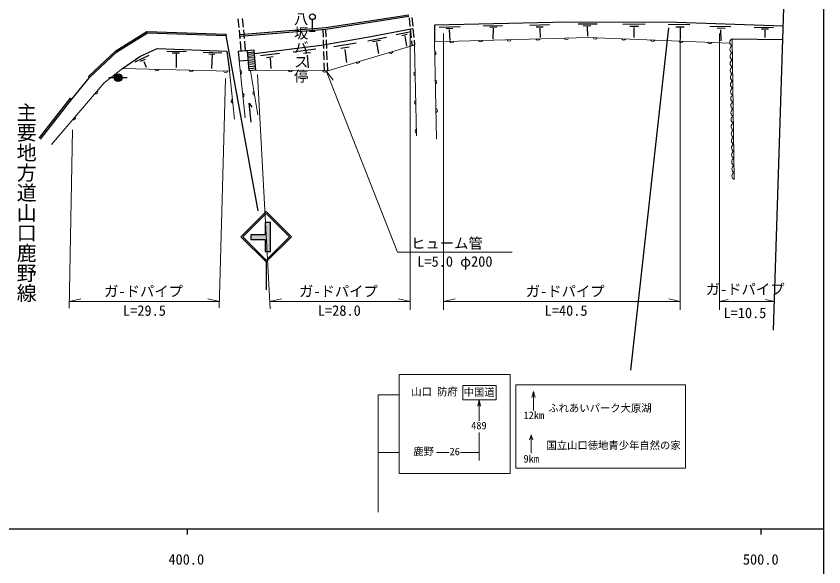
# Model space of a CAD drawing. Units: millimetres, scale not verified. Extents: x 40000 to 680000, y 20000 to 380000.
# Drawn here: x 438180 to 579000, y 198357 to 294434 of the extents above; entities that cross this region are included whole.
import ezdxf
from ezdxf.enums import TextEntityAlignment as Align

# ---------------------------------------------------------------- set-up
doc = ezdxf.new("R2010")
doc.units = ezdxf.units.MM
doc.header["$LTSCALE"] = 1000
for name, color, linetype, lineweight in [('M-BGD', 7, 'Continuous', 25), ('M-BMK-SRVR', 3, 'Continuous', 25), ('M-STR-HTXT', 7, 'Continuous', 13), ('M-STR-STRC', 7, 'Continuous', 25), ('M-TTL-BAND', 7, 'Continuous', 25)]:
    doc.layers.add(name, color=color, linetype=linetype, lineweight=lineweight)
doc.styles.add('@ＭＳ ゴシック', font='')
doc.styles.add('ＭＳ ゴシック', font='')
doc.styles.add('ＭＳ 明朝', font='')
doc.styles.get('@ＭＳ ゴシック').set_extended_font_data('@MS Gothic')
doc.styles.get('ＭＳ ゴシック').set_extended_font_data('MS Gothic')
doc.styles.get('ＭＳ 明朝').set_extended_font_data('MS Mincho')

msp = doc.modelspace()

# ---------------------------------------------------------------- hatches: boundary and pattern name
at = {"layer": 'M-BGD'}
msp.add_hatch(color=256, dxfattribs=at).paths.add_polyline_path([(456632, 283694, 0.97359), (455267, 283731, 0.01338), (455266, 283694, 1)])
at = {"layer": 'M-STR-STRC'}
for points in [[(481575, 253379), (481575, 255483), (479077, 255483), (479077, 256307), (481611, 256307), (481611, 258429), (482525, 258429), (482525, 253379)], [(481575, 253379), (481575, 255483), (479077, 255483), (479077, 256307), (481611, 256307), (481611, 258429), (482525, 258429), (482525, 253379)], [(481575, 253379), (481575, 255483), (479077, 255483), (479077, 256307), (481611, 256307), (481611, 258429), (482525, 258429), (482525, 253379)], [(481575, 253379), (481575, 255483), (479077, 255483), (479077, 256307), (481611, 256307), (481611, 258429), (482525, 258429), (482525, 253379)], [(481575, 253379), (481575, 255483), (479077, 255483), (479077, 256307), (481611, 256307), (481611, 258429), (482525, 258429), (482525, 253379)], [(482525, 258429), (481611, 258429), (481611, 256307), (479077, 256307), (479077, 255483), (481575, 255483), (481575, 253379), (482525, 253379)]]:
    msp.add_hatch(color=256, dxfattribs=at).paths.add_polyline_path(points)

# ---------------------------------------------------------------- linework, layer by layer
at = {"layer": 'M-BGD'}
for p, q in [((492158, 292436), (506636, 294656)), ((492187, 292187), (506661, 294407)), ((477046, 292471), (476908, 293965)), ((477809, 292535), (477671, 294029)), ((489827, 291833), (489827, 293833)), ((506688, 294135), (506838, 292643)), ((507162, 294203), (507314, 292711)), ((534323, 293368), (511127, 292865)), ((527724, 292872), (531143, 293003)), ((553397, 293302), (534323, 293368)), ((536175, 293090), (539488, 293077)), ((543971, 293051), (547824, 293077)), ((551847, 293024), (555633, 292972)), ((571885, 292695), (553397, 293302)), ((455577, 288406), (460988, 291772)), ((455730, 288207), (461055, 291520)), ((460988, 291772), (474810, 291287)), ((461055, 291520), (474801, 291037)), ((477231, 290479), (477093, 291973)), ((477163, 291212), (492158, 292436)), ((477186, 290963), (492187, 292187)), ((477993, 290544), (477855, 292037)), ((489327, 291833), (490327, 291833)), ((491756, 290782), (491711, 292148)), ((492247, 290799), (492187, 292187)), ((507365, 292213), (499378, 290688)), ((504418, 291249), (507074, 291766)), ((506887, 292145), (507037, 290653)), ((507365, 292214), (507517, 290721)), ((511127, 292865), (511095, 289946)), ((511916, 292523), (515598, 292628)), ((513124, 292297), (514305, 292361)), ((513662, 292133), (513790, 290195)), ((519593, 292745), (522982, 292819)), ((520756, 292513), (522009, 292556)), ((521326, 292346), (521317, 290400)), ((528855, 292565), (530073, 292574)), ((529468, 292364), (529556, 290707)), ((537056, 292748), (538371, 292775)), ((537739, 292604), (537779, 290921)), ((545181, 292682), (545339, 292682)), ((545339, 292682), (546693, 292709)), ((545852, 292459), (545878, 290710)), ((553201, 292590), (554621, 292590)), ((553937, 292367), (553937, 290395)), ((559118, 292709), (562760, 292604)), ((560380, 292380), (561773, 292314)), ((560971, 292051), (561011, 290132)), ((566827, 292498), (570210, 292472)), ((568159, 292192), (569342, 292192)), ((568720, 291999), (568685, 290710)), ((474801, 291037), (474810, 291287)), ((499378, 290688), (491351, 289288)), ((491823, 288783), (491773, 290282)), ((492333, 288801), (492269, 290299)), ((499516, 290123), (502770, 290773)), ((500305, 289985), (501686, 290241)), ((505400, 291074), (506338, 291293)), ((505926, 290951), (506250, 289189)), ((507087, 290155), (507175, 289274)), ((507568, 290224), (507654, 289387)), ((562990, 290478), (571809, 290384)), ((459757, 287421), (462774, 288797)), ((462774, 288797), (474903, 288314)), ((477432, 288299), (477277, 289982)), ((478195, 288363), (478039, 290046)), ((491351, 289288), (479745, 287848)), ((486480, 288210), (490444, 288722)), ((493580, 289156), (497445, 289768)), ((494803, 288841), (496223, 289077)), ((501035, 289827), (501370, 287894)), ((507654, 289387), (507175, 289274)), ((450787, 283912), (455577, 288406)), ((450958, 283730), (455730, 288207)), ((456699, 285291), (459757, 287421)), ((458928, 286453), (461374, 287623)), ((464477, 288307), (467829, 288254)), ((465384, 288057), (466672, 288044)), ((466068, 287873), (466094, 285454)), ((470801, 288136), (474055, 288037)), ((471794, 287834), (472832, 287821)), ((472359, 287676), (472254, 285296)), ((474903, 288314), (475395, 284847)), ((479692, 288489), (476906, 288255)), ((476906, 288255), (477043, 286624)), ((478808, 284896), (478515, 288390)), ((479721, 288137), (478544, 288038)), ((479745, 287848), (478569, 287750)), ((479773, 287519), (478596, 287420)), ((479985, 284995), (479692, 288489)), ((480807, 287559), (484107, 287993)), ((481806, 287230), (482989, 287388)), ((488295, 287973), (489498, 288111)), ((488926, 287618), (489083, 285429)), ((491890, 286784), (491840, 288283)), ((492419, 286802), (492355, 288301)), ((495493, 288624), (495789, 286336)), ((459875, 286558), (460730, 286953)), ((460440, 286545), (460848, 285546)), ((477043, 286624), (478652, 286759)), ((479801, 287187), (478624, 287088)), ((479832, 286821), (478655, 286722)), ((479862, 286462), (478685, 286363)), ((479893, 286096), (478716, 285997)), ((482464, 287085), (482582, 285324)), ((491952, 284918), (491906, 286284)), ((492500, 284914), (492441, 286303)), ((479925, 285715), (478748, 285616)), ((479955, 285358), (478778, 285259)), ((479985, 284995), (478808, 284896)), ((447861, 279943), (450958, 283730)), ((450787, 283912), (450958, 283730)), ((454354, 283730), (455267, 283731)), ((456647, 283730), (457560, 283731)), ((442202, 273156), (447665, 280098)), ((442398, 273001), (447861, 279943)), ((447665, 280098), (447861, 279943)), ((479175, 275914), (478820, 279242)), ((478820, 279242), (479249, 278569))]:
    msp.add_line(p, q, dxfattribs=at)
at = {"layer": 'M-BGD', "lineweight": 13}
for p, q in [((562990, 290478), (563391, 265941)), ((507654, 289387), (507989, 273572)), ((478087, 276683), (477043, 286624)), ((479047, 284917), (480305, 277245))]:
    msp.add_line(p, q, dxfattribs=at)
for points in [[(511495, 272996), (511095, 289946), (537963, 290723), (562583, 289730)], [(479985, 284995), (492500, 284914), (507175, 289274)], [(444315, 272068), (453544, 282806), (456699, 285291)], [(456699, 285291), (475395, 284847), (476253, 276446)]]:
    msp.add_lwpolyline(points, dxfattribs=at)
at = {"layer": 'M-BGD'}
for centre, radius in [((489827, 294333), 500), ((455949, 283694), 683)]:
    msp.add_circle(centre, radius, dxfattribs=at)
at = {"layer": 'M-BGD', "lineweight": 13}
for centre, radius, start, end in [((519133, 290299), 370, 200.58013, 342.73084), ((524131, 290443), 370, 200.58013, 342.73084), ((529129, 290587), 370, 200.58013, 342.73084), ((534127, 290732), 370, 200.58013, 342.73084), ((539132, 290796), 370, 196.61589, 338.7666), ((544128, 290594), 370, 196.61589, 338.7666), ((549124, 290393), 370, 196.61589, 338.7666), ((563271, 289869), 670, 114.72838, 247.14422), ((514135, 290154), 370, 200.58013, 342.73084), ((554120, 290191), 370, 196.61589, 338.7666), ((559116, 289990), 370, 196.61589, 338.7666), ((563291, 288642), 670, 114.72838, 247.14422), ((503475, 288300), 370, 215.47138, 357.62209), ((511021, 287989), 370, 290.2743, 72.42501), ((563311, 287415), 670, 114.72838, 247.14422), ((497724, 286591), 370, 215.47138, 357.62209), ((563331, 286188), 670, 114.72838, 247.14422), ((462700, 285269), 370, 197.56503, 339.71574), ((468698, 285126), 370, 197.56503, 339.71574), ((474696, 284984), 370, 197.56503, 339.71574), ((477132, 284626), 370, 294.91697, 77.06768), ((485986, 285077), 370, 198.5541, 340.70481), ((491986, 285038), 370, 198.5541, 340.70481), ((507880, 284390), 370, 110.13991, 252.29062), ((563351, 284962), 670, 114.72838, 247.14422), ((511139, 282990), 370, 290.2743, 72.42501), ((563371, 283735), 670, 114.72838, 247.14422), ((563391, 282508), 670, 114.72838, 247.14422), ((563411, 281281), 670, 114.72838, 247.14422), ((452046, 281247), 370, 248.24545, 30.39616), ((477550, 280648), 370, 294.91697, 77.06768), ((479813, 280989), 370, 118.23854, 260.38925), ((563431, 280054), 670, 114.72838, 247.14422), ((476052, 279588), 370, 114.75506, 256.90577), ((507986, 279392), 370, 110.13991, 252.29062), ((563451, 278827), 670, 114.72838, 247.14422), ((511257, 277991), 370, 290.2743, 72.42501), ((563471, 277600), 670, 114.72838, 247.14422), ((448135, 276696), 370, 248.24545, 30.39616), ((563491, 276374), 670, 114.72838, 247.14422), ((508092, 274393), 370, 110.13991, 252.29062), ((563511, 275147), 670, 114.72838, 247.14422), ((563531, 273920), 670, 114.72838, 247.14422), ((563551, 272693), 670, 114.72838, 247.14422), ((563571, 271466), 670, 114.72838, 247.14422), ((563591, 270239), 670, 114.72838, 247.14422), ((563612, 269012), 670, 114.72838, 247.14422), ((563632, 267786), 670, 114.72838, 247.14422), ((563652, 266559), 670, 114.72838, 247.14422)]:
    msp.add_arc(centre, radius, start, end, dxfattribs=at)
at = {"layer": 'M-BMK-SRVR'}
msp.add_line((572120, 299898), (570151, 239665), dxfattribs=at)
at = {"layer": 'M-STR-HTXT'}
for p, q in [((506856, 243196), (506856, 291409)), ((512712, 243196), (512712, 291409)), ((553947, 243196), (553947, 291409)), ((560836, 243196), (560836, 291409)), ((492254, 284916), (504672, 253260)), ((492254, 284916), (493450, 283237)), ((473575, 243562), (474707, 283576)), ((482494, 243377), (480268, 284253)), ((447422, 243492), (448016, 274613)), ((504672, 253260), (524672, 253260)), ((447443, 244638), (449443, 245138)), ((473606, 244638), (471606, 245138)), ((482426, 244638), (484426, 245138)), ((506856, 244638), (504856, 245138)), ((512712, 244638), (514712, 245138)), ((553947, 244638), (551947, 245138)), ((447443, 244638), (473606, 244638)), ((482426, 244638), (506856, 244638)), ((512712, 244638), (553947, 244638)), ((560836, 244638), (562336, 245013)), ((560836, 244638), (570314, 244638)), ((570314, 244638), (568814, 245013))]:
    msp.add_line(p, q, dxfattribs=at)
at = {"layer": 'M-STR-STRC'}
for p, q in [((545332, 232697), (551983, 292371)), ((480394, 260453), (474801, 291037)), ((481751, 260369), (477339, 255957)), ((481751, 260030), (477678, 255957)), ((486164, 255957), (481751, 260369)), ((485824, 255957), (481751, 260030)), ((482525, 258429), (481611, 258429)), ((481611, 258429), (481611, 256307)), ((482525, 253379), (482525, 258429)), ((481611, 256307), (479077, 256307)), ((479077, 256307), (479077, 255483)), ((477339, 255957), (481751, 251545)), ((477678, 255957), (481751, 251884)), ((479077, 255483), (481575, 255483)), ((481575, 255483), (481575, 253379)), ((481751, 251545), (486164, 255957)), ((481751, 251884), (485824, 255957)), ((481575, 253379), (482525, 253379)), ((481751, 251545), (481751, 246702))]:
    msp.add_line(p, q, dxfattribs=at)
at = {"layer": 'M-STR-STRC', "lineweight": 13}
for p, q in [((504978, 231908), (524305, 231908)), ((504978, 214627), (504978, 231908)), ((524305, 231908), (524305, 214627)), ((516058, 230009), (521852, 230009)), ((516058, 227483), (516058, 230009)), ((521852, 230009), (521852, 227483)), ((525297, 230134), (554857, 230134)), ((525297, 215582), (525297, 230134)), ((554857, 230134), (554857, 215582)), ((504978, 228364), (501302, 228364)), ((501302, 228364), (501302, 207900)), ((528407, 228961), (528063, 227905)), ((528407, 225615), (528407, 228961)), ((528407, 228961), (528681, 227905)), ((521852, 227483), (516058, 227483)), ((518897, 227483), (518667, 226379)), ((518897, 227483), (518897, 223830)), ((518897, 227483), (519131, 226379)), ((518897, 221825), (518897, 216907)), ((527963, 221347), (527655, 220538)), ((527963, 218164), (527963, 221376)), ((527963, 221347), (528268, 220538)), ((504978, 218284), (501302, 218284)), ((513652, 218337), (511473, 218337)), ((511475, 218337), (511797, 218395)), ((511475, 218337), (511797, 218276)), ((518897, 218337), (515667, 218337)), ((554857, 215582), (525297, 215582)), ((524305, 214627), (504978, 214627))]:
    msp.add_line(p, q, dxfattribs=at)
at = {"layer": 'M-TTL-BAND'}
for p, q in [((579000, 20000), (579000, 370000)), ((40000, 205000), (579000, 205000)), ((468000, 205000), (468000, 204000)), ((568000, 205000), (568000, 204000))]:
    msp.add_line(p, q, dxfattribs=at)

# ---------------------------------------------------------------- texts
at = {"layer": 'M-BGD', "style": '@ＭＳ ゴシック'}
for s, height, p in [('八坂バス停', 1833, (486383, 295231)), ('主要地方道山口鹿野線', 2566, (437917, 279397))]:
    msp.add_text(s, height=height, rotation=270, dxfattribs=at).set_placement(p, align=Align.BOTTOM_LEFT)
at = {"layer": 'M-STR-HTXT', "style": 'ＭＳ ゴシック'}
for s, p in [('ヒューム管', (507031, 253336)), ('L=5.0 φ200', (508113, 250169)), ('ガ-ドパイプ', (558396, 245322)), ('ガ-ドパイプ', (453512, 244967)), ('ガ-ドパイプ', (487491, 244967)), ('ガ-ドパイプ', (527028, 244967)), ('L=29.5', (456806, 241611)), ('L=28.0', (490785, 241611)), ('L=40.5', (530322, 241611)), ('L=10.5', (561496, 241196))]:
    msp.add_text(s, height=1833, dxfattribs=at).set_placement(p, align=Align.BOTTOM_LEFT)
at = {"layer": 'M-STR-STRC', "style": 'ＭＳ 明朝'}
for s, p in [('山口 防府', (507062, 227853)), ('中国道', (516210, 227777)), ('ふれあいパーク大原湖', (530959, 224996)), ('12km', (526638, 223745)), ('489', (517516, 221960)), ('国立山口徳地青少年自然の家', (530630, 218490)), ('鹿野', (507416, 217444)), ('26', (513747, 217427)), ('9km', (526638, 216166))]:
    msp.add_text(s, height=1320, dxfattribs=at).set_placement(p, align=Align.BOTTOM_LEFT)
at = {"layer": 'M-TTL-BAND', "style": 'ＭＳ ゴシック'}
for s, p in [('400.0', (467844, 198195)), ('500.0', (568000, 198195))]:
    msp.add_text(s, height=1833, dxfattribs=at).set_placement(p, align=Align.BOTTOM_CENTER)

doc.saveas('drawing.dxf')
